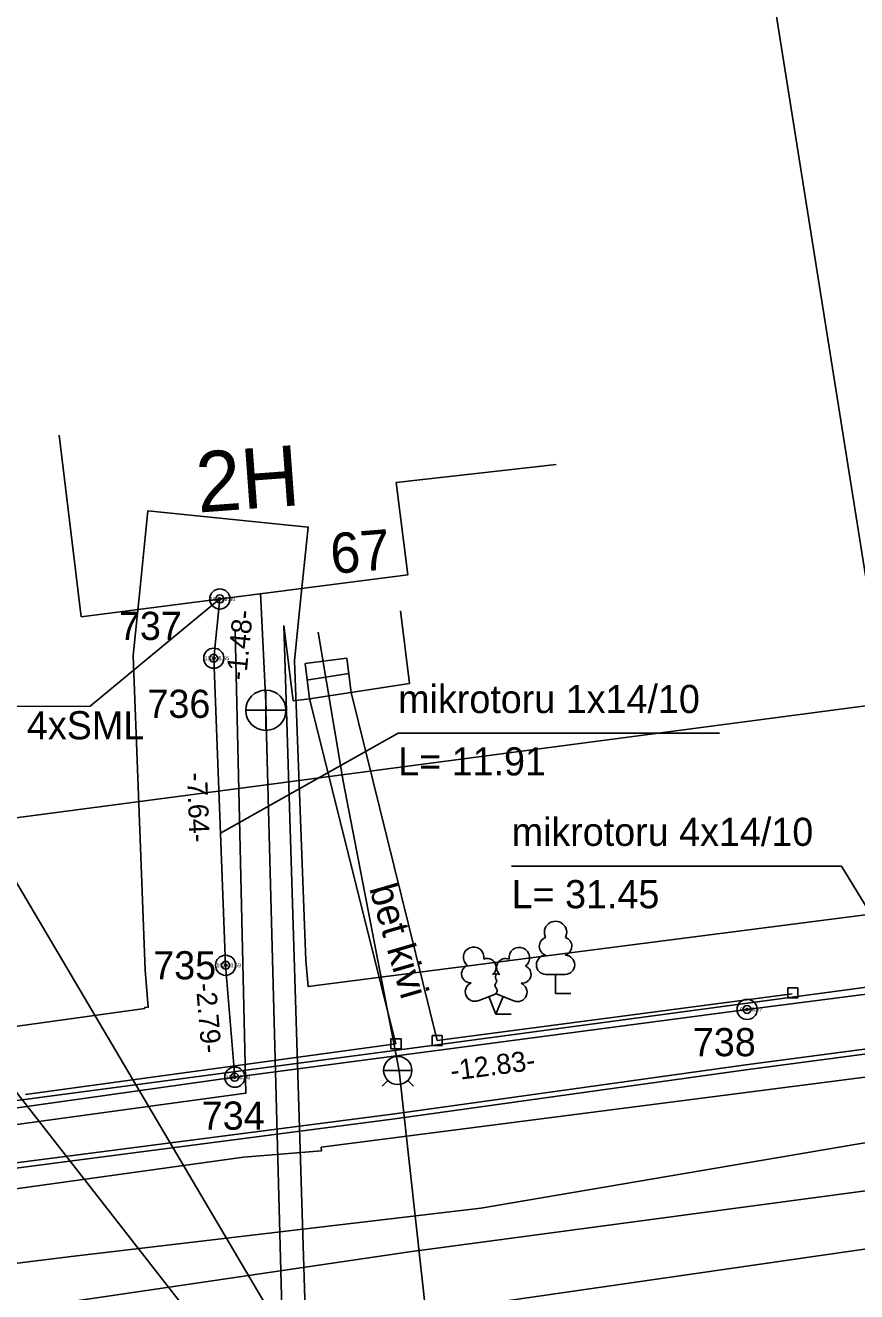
# Model space of a CAD drawing. Extents: x 657302 to 659073, y 6470576 to 6472205.
# Drawn here: x 657970.24 to 657990.89, y 6471370.8 to 6471402.27 of the extents above; entities that cross this region are included whole.
import ezdxf

# ---------------------------------------------------------------- set-up
doc = ezdxf.new("R2010")
doc.units = 0
for name, color, linetype in [('AED', 7, 'Continuous'), ('HOONE', 7, 'Continuous'), ('HOONEDET', 7, 'Continuous'), ('JOONSIDE', 7, 'Continuous'), ('KKAEV', 7, 'Continuous'), ('KOORDPUNKT', 7, 'Continuous'), ('KPKAABEL', 7, 'Continuous'), ('KTRASS', 7, 'Continuous'), ('MOOTKORG-EH2000', 7, 'Continuous'), ('MOOTMPUNKT', 7, 'Continuous'), ('MOOTNR', 7, 'Continuous'), ('MOOTPIIR', 7, 'Continuous'), ('MPOHULIIN', 7, 'Continuous'), ('PIIR', 7, 'Continuous'), ('PUU', 7, 'Continuous'), ('SITRASS', 7, 'Continuous'), ('TEE', 7, 'Continuous'), ('VKAEV', 7, 'Continuous'), ('VTRASS', 7, 'Continuous')]:
    doc.layers.add(name, color=color, linetype=linetype)

msp = doc.modelspace()

# ---------------------------------------------------------------- linework, layer by layer
at = {"layer": 'AED'}
for p, q in [((657989.175, 6471378.354), (657989.175, 6471378.104)), ((657989.175, 6471378.354), (657989.425, 6471378.354)), ((657989.175, 6471378.104), (657989.425, 6471378.104)), ((657989.425, 6471378.354), (657989.425, 6471378.104)), ((657980.342, 6471377.173), (657980.342, 6471376.923)), ((657980.342, 6471377.173), (657980.592, 6471377.173)), ((657980.592, 6471377.173), (657980.592, 6471376.923)), ((657979.32, 6471377.089), (657979.32, 6471376.839)), ((657979.32, 6471377.089), (657979.57, 6471377.089)), ((657979.32, 6471376.839), (657979.57, 6471376.839)), ((657979.57, 6471377.089), (657979.57, 6471376.839)), ((657980.342, 6471376.923), (657980.592, 6471376.923))]:
    msp.add_line(p, q, dxfattribs=at)
for points in [[(657980.467, 6471377.048), (657989.283, 6471378.208)], [(657970.24, 6471375.701), (657979.445, 6471376.964)]]:
    msp.add_lwpolyline(points, dxfattribs=at)
at = {"layer": 'HOONE'}
msp.add_lwpolyline([(657971.077, 6471392.091), (657971.63, 6471387.574), (657979.74, 6471388.62), (657979.45, 6471390.91), (657983.42, 6471391.36)], dxfattribs=at)
at = {"layer": 'HOONEDET'}
for points in [[(657979.558, 6471387.722), (657979.784, 6471385.913)], [(657976.892, 6471385.488), (657976.658, 6471387.359)], [(657978.222, 6471386.547), (657977.188, 6471386.417)], [(657977.188, 6471386.417), (657977.298, 6471385.539)], [(657978.222, 6471386.547), (657978.329, 6471385.694)], [(657977.226, 6471386), (657978.27, 6471386.163)], [(657977.298, 6471385.539), (657979.784, 6471385.913)], [(657980.467, 6471377.048), (657978.329, 6471385.694)], [(657977.298, 6471385.539), (657976.892, 6471385.488)], [(657977.298, 6471385.539), (657979.445, 6471376.964)]]:
    msp.add_lwpolyline(points, dxfattribs=at)
at = {"layer": 'KKAEV'}
for p, q in [((657976.213, 6471384.751), (657976.213, 6471385.751)), ((657975.713, 6471385.251), (657976.713, 6471385.251))]:
    msp.add_line(p, q, dxfattribs=at)
msp.add_circle((657976.213, 6471385.251), 0.5, dxfattribs=at)
at = {"layer": 'KOORDPUNKT'}
for centre, radius in [((657975.07, 6471388.018), 0.25), ((657975.07, 6471388.018), 0.025), ((657975.07, 6471388.018), 0.0221), ((657975.07, 6471388.018), 0.0191), ((657975.07, 6471388.018), 0.0161), ((657975.07, 6471388.018), 0.0132), ((657975.07, 6471388.018), 0.0102), ((657975.07, 6471388.018), 0.00726), ((657975.07, 6471388.018), 0.0043), ((657974.919, 6471386.545), 0.25), ((657974.919, 6471386.545), 0.025), ((657974.919, 6471386.545), 0.0221), ((657974.919, 6471386.545), 0.0191), ((657974.919, 6471386.545), 0.0161), ((657974.919, 6471386.545), 0.0132), ((657974.919, 6471386.545), 0.0102), ((657974.919, 6471386.545), 0.00726), ((657974.919, 6471386.545), 0.0043), ((657975.213, 6471378.914), 0.25), ((657975.213, 6471378.914), 0.025), ((657975.213, 6471378.914), 0.0221), ((657975.213, 6471378.914), 0.0191), ((657975.213, 6471378.914), 0.0161), ((657975.213, 6471378.914), 0.0132), ((657975.213, 6471378.914), 0.0102), ((657975.213, 6471378.914), 0.00726), ((657975.213, 6471378.914), 0.0043), ((657988.165, 6471377.817), 0.25), ((657988.165, 6471377.817), 0.025), ((657988.165, 6471377.817), 0.0221), ((657988.165, 6471377.817), 0.0191), ((657988.165, 6471377.817), 0.0161), ((657988.165, 6471377.817), 0.0132), ((657988.165, 6471377.817), 0.0102), ((657988.165, 6471377.817), 0.00726), ((657988.165, 6471377.817), 0.0043), ((657975.441, 6471376.133), 0.25), ((657975.441, 6471376.133), 0.025), ((657975.441, 6471376.133), 0.0221), ((657975.441, 6471376.133), 0.0191), ((657975.441, 6471376.133), 0.0161), ((657975.441, 6471376.133), 0.0132), ((657975.441, 6471376.133), 0.0102), ((657975.441, 6471376.133), 0.00726), ((657975.441, 6471376.133), 0.0043)]:
    msp.add_circle(centre, radius, dxfattribs=at)
at = {"layer": 'KPKAABEL'}
msp.add_lwpolyline([(658037.234, 6471381.172), (658032.859, 6471380.539), (658015.012, 6471378.578), (657981.551, 6471372.879), (657971.315, 6471371.665), (657929.403, 6471366.458), (657909.89, 6471362.85)], dxfattribs=at)
at = {"layer": 'KTRASS'}
for points in [[(657976.22, 6471385.27), (657976.08, 6471388.16)], [(657966.117, 6471387.568), (657976.624, 6471369.768)], [(657976.624, 6471369.768), (657976.213, 6471385.251)], [(657976.624, 6471369.768), (657991.592, 6471371.931)]]:
    msp.add_lwpolyline(points, dxfattribs=at)
at = {"layer": 'MOOTMPUNKT'}
for centre in [(657975.07, 6471388.018), (657974.919, 6471386.545), (657975.213, 6471378.914), (657988.165, 6471377.817), (657975.441, 6471376.133)]:
    msp.add_circle(centre, 0.1, dxfattribs=at)
at = {"layer": 'MOOTPIIR'}
for points in [[(658002.753, 6471381.67), (657977.263, 6471378.384), (657977.21, 6471379.034), (657976.923, 6471386.481), (657977.06, 6471387.814), (657977.264, 6471389.803), (657973.285, 6471390.212), (657973.081, 6471388.222), (657972.915, 6471386.609), (657973.216, 6471378.794), (657973.292, 6471377.873), (657973.202, 6471377.861), (657973.204, 6471377.841), (657958.691, 6471375.825)], [(657960.371, 6471364.327), (657959.397, 6471371.885), (657975.66, 6471374.144), (657977.598, 6471374.303), (657977.59, 6471374.393), (658004.921, 6471377.916)]]:
    msp.add_lwpolyline(points, dxfattribs=at)
at = {"layer": 'MPOHULIIN'}
for q in [(657958.674, 6471390.268), (657976.658, 6471387.359)]:
    msp.add_line((657977.312, 6471366.42), q, dxfattribs=at)
at = {"layer": 'PIIR'}
for points in [[(657991.61, 6471385.43), (657985.6, 6471423.21), (658002.42, 6471425.45), (658010.18, 6471426.44), (658017.04, 6471388.8)], [(657991.61, 6471385.43), (657968.36, 6471382.36), (657959.71, 6471420.04), (657980.6, 6471422.61), (657985.6, 6471423.21)], [(658040.27, 6471396.4), (658068.39, 6471400.1), (658071.44, 6471377.84), (658040.7, 6471373.77), (658015, 6471369.11), (657981.76, 6471364.87), (657955.06, 6471361.46), (657930.15, 6471359.24), (657869.84, 6471351.31), (657832.75, 6471346.26), (657833.95, 6471364.57), (657846.48, 6471366.23), (657892.82, 6471372.36), (657917.76, 6471375.66), (657943.94, 6471379.4), (657968.36, 6471382.36), (657991.61, 6471385.43), (658017.04, 6471388.8), (658040.78, 6471391.94)]]:
    msp.add_lwpolyline(points, close=True, dxfattribs=at)
at = {"layer": 'PUU'}
for p, q in [((657983.648, 6471378.688), (657983.168, 6471378.688)), ((657983.408, 6471378.213), (657983.408, 6471378.688)), ((657981.489, 6471378.032), (657981.934, 6471378.207)), ((657981.929, 6471377.697), (657981.754, 6471378.137)), ((657981.929, 6471377.697), (657982.109, 6471378.137)), ((657981.934, 6471378.207), (657982.374, 6471378.027)), ((657983.788, 6471378.213), (657983.408, 6471378.213)), ((657982.309, 6471377.697), (657981.929, 6471377.697))]:
    msp.add_line(p, q, dxfattribs=at)
msp.add_lwpolyline([(657981.934, 6471378.702), (657981.914, 6471378.627), (657981.914, 6471378.607), (657981.924, 6471378.577), (657981.944, 6471378.542), (657981.949, 6471378.522), (657981.934, 6471378.487), (657981.909, 6471378.437), (657981.904, 6471378.412), (657981.909, 6471378.397), (657981.919, 6471378.367), (657981.954, 6471378.307), (657981.959, 6471378.287), (657981.954, 6471378.267), (657981.939, 6471378.232), (657981.934, 6471378.207)], dxfattribs=at)
for centre, radius, start, end in [((657983.408, 6471379.733), 0.277, 332.5799, 207.4201), ((657981.372, 6471379.112), 0.256, 111.5027, 232.5173), ((657981.372, 6471379.112), 0.256, 350.4856, 111.5002), ((657982.507, 6471379.103), 0.256, 67.6168, 188.6314), ((657983.238, 6471379.386), 0.233, 109.0217, 253.1415), ((657983.578, 6471379.386), 0.233, 286.8508, 70.9859), ((657981.706, 6471378.861), 0.224, 308.5041, 111.5725), ((657982.169, 6471378.857), 0.225, 67.7016, 230.5126), ((657982.507, 6471379.103), 0.256, 306.5997, 67.6143), ((657983.17, 6471378.926), 0.238, 90.0016, 269.3953), ((657983.645, 6471378.926), 0.238, 270.6047, 89.9984), ((657981.298, 6471378.7), 0.224, 111.4304, 274.4987), ((657982.575, 6471378.69), 0.224, 264.6183, 67.6866), ((657981.402, 6471378.256), 0.237, 111.5014, 291.5004), ((657981.933, 6471378.465), 0.237, 66.7655, 111.5015), ((657982.463, 6471378.248), 0.237, 247.6166, 67.6155)]:
    msp.add_arc(centre, radius, start, end, dxfattribs=at)
at = {"layer": 'SITRASS'}
for points in [[(657963.188, 6471385.339), (657971.846, 6471385.353), (657975.07, 6471388.018)], [(657975.441, 6471376.133), (657975.213, 6471378.914), (657974.919, 6471386.545), (657975.07, 6471388.018)], [(657961.129, 6471373.75), (657968.208, 6471374.712), (657973.53, 6471375.436), (657975.714, 6471375.733), (657975.452, 6471387.207)], [(657975.086, 6471382.198), (657979.5, 6471384.682), (657987.48, 6471384.682)], [(657992.356, 6471378.357), (657990.507, 6471381.381), (657982.317, 6471381.381)], [(657975.441, 6471376.133), (657988.165, 6471377.817), (657998.659, 6471379.169), (658006.63, 6471380.153)], [(657957.091, 6471373.584), (657963.629, 6471374.472), (657975.441, 6471376.133)]]:
    msp.add_lwpolyline(points, dxfattribs=at)
at = {"layer": 'TEE'}
for points in [[(657944.785, 6471372.352), (657958.585, 6471374.04), (657980.342, 6471376.923), (658007.104, 6471380.515), (658009.58, 6471380.882), (658012.844, 6471381.326), (658028.54, 6471383.196), (658036.253, 6471384.144), (658036.398, 6471384.169)], [(657847.491, 6471357.62), (657851.38, 6471358.18), (657864.777, 6471359.954), (657871.435, 6471360.837), (657882.993, 6471362.392), (657893.019, 6471363.718), (657901.883, 6471364.928), (657908.829, 6471365.869), (657913.465, 6471366.493), (657928.592, 6471368.488), (657937.557, 6471369.673), (657944.831, 6471370.651), (657957.555, 6471372.345), (657962.34, 6471372.994), (657969.49, 6471373.934), (657979.414, 6471375.223), (657988.132, 6471376.442), (657999.098, 6471377.888), (658013.076, 6471379.72), (658019.17, 6471380.588), (658027.334, 6471381.68), (658036.551, 6471382.896), (658036.78, 6471382.926)], [(657847.533, 6471357.476), (657851.38, 6471358.054), (657864.777, 6471359.828), (657871.435, 6471360.711), (657882.993, 6471362.266), (657893.019, 6471363.592), (657901.883, 6471364.802), (657908.834, 6471365.697), (657913.465, 6471366.367), (657928.605, 6471368.331), (657937.557, 6471369.547), (657944.831, 6471370.525), (657957.555, 6471372.219), (657962.349, 6471372.842), (657969.49, 6471373.808), (657979.414, 6471375.097), (657988.132, 6471376.316), (657999.098, 6471377.762), (658013.076, 6471379.594), (658019.163, 6471380.447), (658027.334, 6471381.554), (658036.551, 6471382.77), (658036.78, 6471382.8)]]:
    msp.add_lwpolyline(points, dxfattribs=at)
at = {"layer": 'VKAEV'}
for p, q in [((657979.139, 6471376.3), (657979.839, 6471376.3)), ((657979.242, 6471376.053), (657979.102, 6471375.913)), ((657979.736, 6471376.053), (657979.876, 6471375.913))]:
    msp.add_line(p, q, dxfattribs=at)
msp.add_circle((657979.489, 6471376.3), 0.35, dxfattribs=at)
at = {"layer": 'VTRASS'}
for points in [[(657977.51, 6471387.19), (657978.13, 6471383.49), (657979.52, 6471376.29), (657980.34, 6471368.86)], [(658037.744, 6471379.343), (658029.944, 6471378.427), (658016.619, 6471376.689), (658007.433, 6471375.491), (657979.783, 6471371.79), (657937.731, 6471365.61), (657908.56, 6471362.1), (657863.843, 6471356.347), (657856.654, 6471355.475), (657851.357, 6471354.832), (657820.099, 6471351.04), (657773.818, 6471344.907), (657765.901, 6471343.847), (657724.708, 6471338.332), (657677.14, 6471332.224), (657638.914, 6471327.346), (657627.323, 6471325.887), (657626.288, 6471325.8), (657624.671, 6471325.668), (657606.95, 6471324.18), (657607.519, 6471318.786)]]:
    msp.add_lwpolyline(points, dxfattribs=at)

# ---------------------------------------------------------------- texts
at = {"layer": 'HOONE'}
for s, height, rotation, p in [('2H', 1.5, 4.2153, (657974.534, 6471390.163)), ('67', 1, 4.579, (657977.852, 6471388.641))]:
    msp.add_text(s, height=height, rotation=rotation, dxfattribs=at).set_placement(p)
at = {"layer": 'JOONSIDE'}
for s, rotation, p in [('-1.48-', 84.1373, (657975.718, 6471385.98)), ('-7.64-', 272.2063, (657974.253, 6471383.699)), ('-2.79-', 274.6869, (657974.473, 6471378.457)), ('-12.83-', 7.5392, (657980.827, 6471376.042))]:
    msp.add_text(s, height=0.5, rotation=rotation, dxfattribs=at).set_placement(p)
at = {"layer": 'KOORDPUNKT'}
for s, p in [('737 ', (657972.564, 6471386.999)), ('736 ', (657973.273, 6471385.062)), ('735 ', (657973.416, 6471378.564)), ('738 ', (657986.819, 6471376.654)), ('734 ', (657974.621, 6471374.828))]:
    msp.add_text(s, height=0.7, dxfattribs=at).set_placement(p)
at = {"layer": 'MOOTKORG-EH2000'}
for s, p in [(' 68.66', (657975.07, 6471387.968)), (' 68.55', (657974.919, 6471386.495)), (' 68.59', (657975.213, 6471378.864)), (' 68.57', (657988.165, 6471377.767)), (' 68.98', (657975.441, 6471376.083))]:
    msp.add_text(s, height=0.1, dxfattribs=at).set_placement(p)
at = {"layer": 'MOOTNR'}
for s, p in [('154 ', (657974.83, 6471387.968)), ('153 ', (657974.689, 6471386.495)), ('152 ', (657974.983, 6471378.864)), ('66 ', (657987.985, 6471377.767)), ('166 ', (657975.211, 6471376.083))]:
    msp.add_text(s, height=0.1, dxfattribs=at).set_placement(p)
at = {"layer": 'SITRASS'}
for s, p in [('mikrotoru 1x14/10 ', (657979.5, 6471385.182)), ('FYO2RMU mini 4xSML', (657963.466, 6471384.529)), ('L= 11.91', (657979.5, 6471383.632)), ('mikrotoru 4x14/10 ', (657982.317, 6471381.881)), ('L= 31.45', (657982.317, 6471380.331))]:
    msp.add_text(s, height=0.7, dxfattribs=at).set_placement(p)
at = {"layer": 'TEE'}
msp.add_text('bet kivi', height=0.7, rotation=286.2439, dxfattribs=at).set_placement((657978.775, 6471380.829))

doc.saveas('drawing.dxf')
